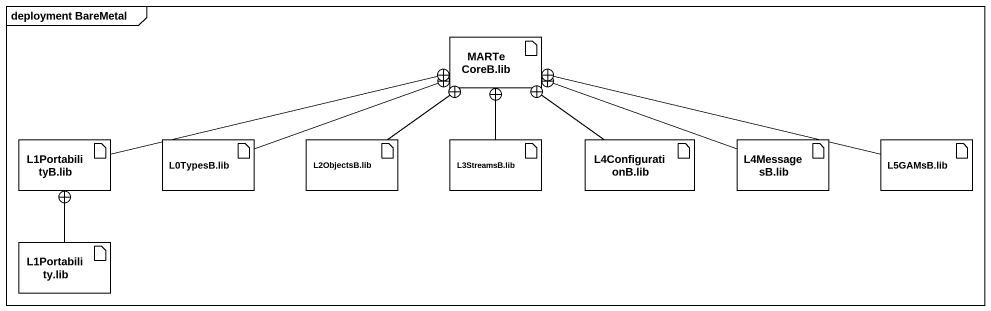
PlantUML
@startuml
mainframe deployment BareMetal
artifact "MARTeCoreB.lib" as MARTeCoreB_lib
artifact "L1PortabilityB.lib" as L1PortabilityB_lib
artifact "L0TypesB.lib" as L0TypesB_lib
artifact "L2ObjectsB.lib" as L2ObjectsB_lib
artifact "L3StreamsB.lib" as L3StreamsB_lib
artifact "L4ConfigurationB.lib" as L4ConfigurationB_lib
artifact "L4MessagesB.lib" as L4MessagesB_lib
artifact "L5GAMsB.lib" as L5GAMsB_lib
artifact "L1Portability.lib" as L1Portability_lib
L1PortabilityB_lib -right-+ MARTeCoreB_lib
L0TypesB_lib -right-+ MARTeCoreB_lib
L2ObjectsB_lib -up-+ MARTeCoreB_lib
L3StreamsB_lib -up-+ MARTeCoreB_lib
L4ConfigurationB_lib -up-+ MARTeCoreB_lib
L4MessagesB_lib -left-+ MARTeCoreB_lib
L5GAMsB_lib -left-+ MARTeCoreB_lib
L1Portability_lib -up-+ L1PortabilityB_lib
@enduml
